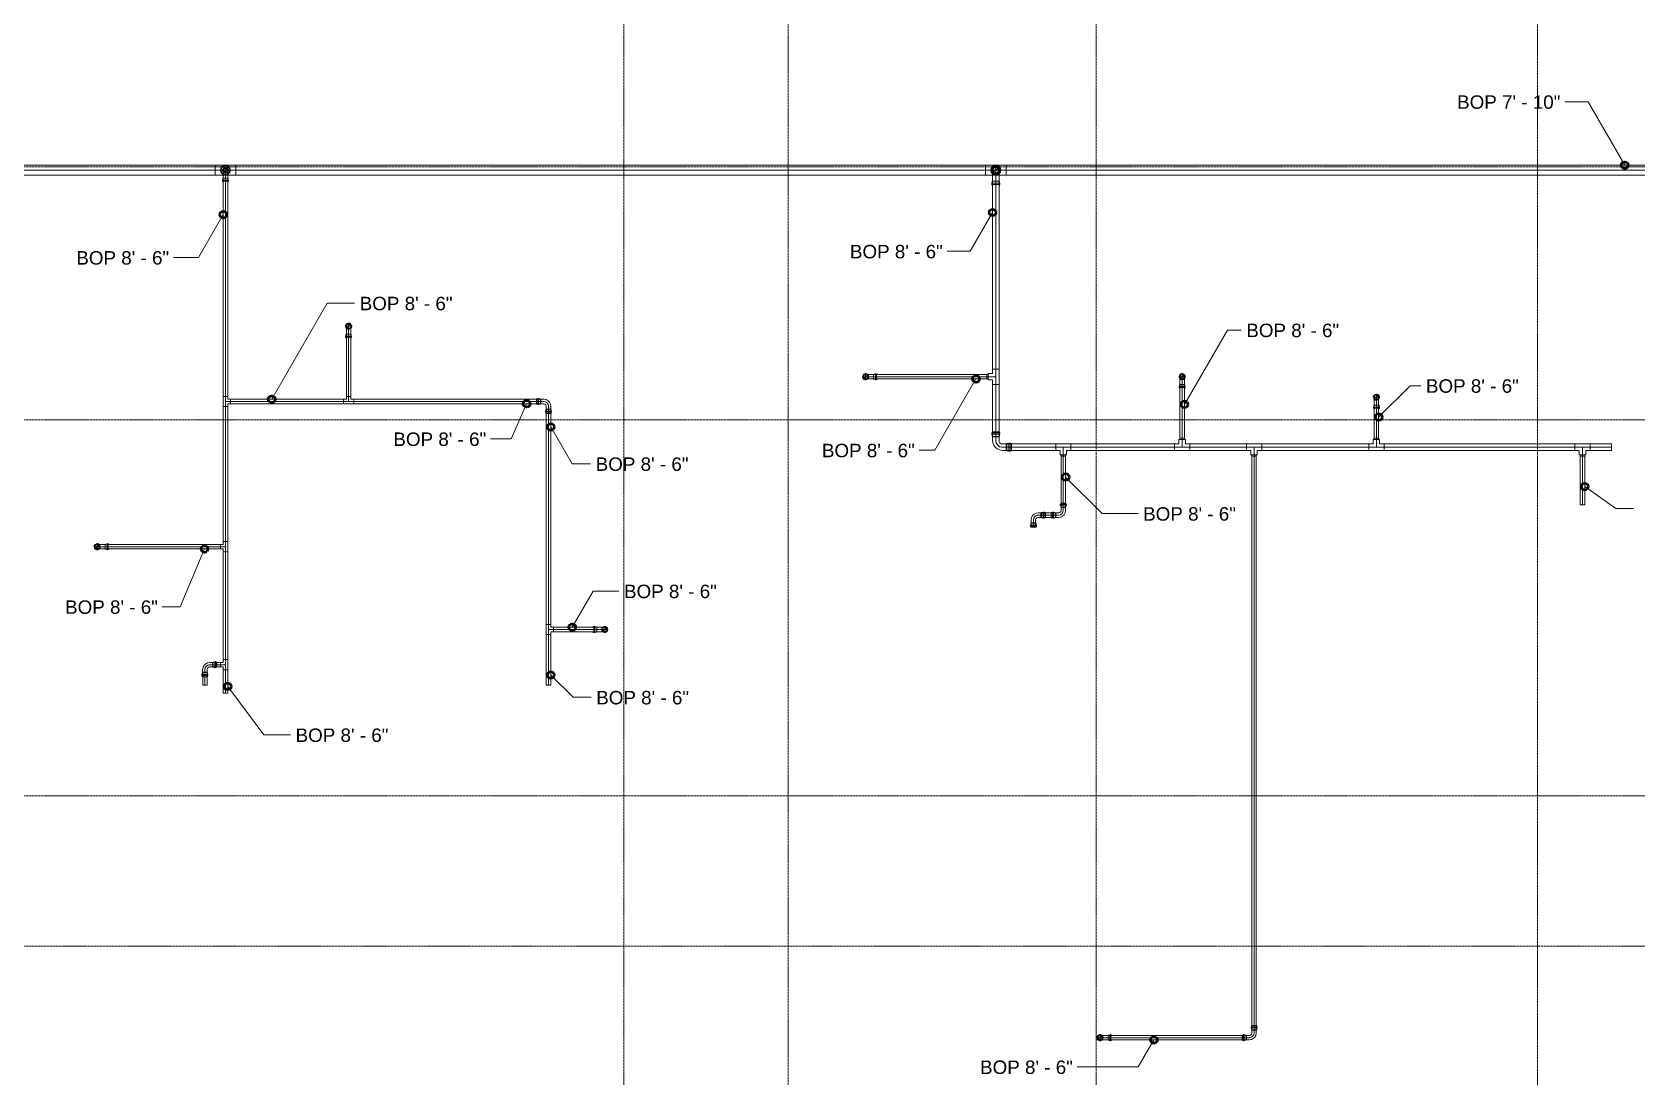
# Model space of a CAD drawing. Header units: inches. Extents: x -3679 to 241, y -496 to 1784.
# Drawn here: x -785 to -315.9, y 6.8 to 312.4 of the extents above; entities that cross this region are included whole.
import ezdxf

# ---------------------------------------------------------------- set-up
doc = ezdxf.new("R2010")
doc.units = ezdxf.units.IN
doc.header["$MEASUREMENT"] = 0
doc.linetypes.add('Grid Line', pattern=[0.875, 0.5, -0.125, 0.125, -0.125])
for name, color, linetype, lineweight in [('G-ANNO-DIMS', 251, 'Continuous', 9), ('P-PIPE', 1, 'Continuous', 9), ('P-PIPE-CNTR', 1, 'Continuous', 9), ('S-GRID', 8, 'Continuous', 9)]:
    doc.layers.add(name, color=color, linetype=linetype, lineweight=lineweight)
doc.styles.add('Arial', font='arial.ttf', dxfattribs={"height": 3.934132})

# ---------------------------------------------------------------- blocks, each defined once
blk = doc.blocks.new('Victaulic-VicPress316-Elbow 90-45deg Style P568_P571 - Standard-V2-FIFTH LEVEL')
at = {"layer": 'P-PIPE'}
for p, q in [((-1934.31, 162.63), (-1934.64, 162.63)), ((-1933.35, 162.52), (-1934.64, 162.52)), ((-1934.64, 161.86), (-1934.64, 161.86)), ((-1934.64, 161.86), (-1934.64, 161.86)), ((-1934.64, 161.86), (-1934.64, 161.86)), ((-1934.64, 161.86), (-1934.64, 161.86)), ((-1934.64, 161.21), (-1933.35, 161.21)), ((-1934.64, 161.1), (-1934.31, 161.1)), ((-1934.31, 161.86), (-1934.31, 161.86)), ((-1934.31, 161.86), (-1934.31, 161.86)), ((-1933.56, 162.63), (-1934.02, 162.63)), ((-1934.02, 161.86), (-1934.02, 161.86)), ((-1934.02, 161.86), (-1934.02, 161.86)), ((-1934.02, 161.1), (-1933.56, 161.1)), ((-1932.52, 162.52), (-1933.45, 162.52)), ((-1933.45, 162.52), (-1933.45, 161.86)), ((-1933.45, 161.86), (-1933.45, 162.52)), ((-1933.45, 161.86), (-1933.45, 161.21)), ((-1933.45, 161.21), (-1933.45, 161.86)), ((-1932.52, 161.86), (-1933.45, 161.86)), ((-1933.45, 161.21), (-1932.52, 161.21)), ((-1933.35, 161.86), (-1933.35, 161.86)), ((-1933.35, 161.86), (-1933.35, 161.86)), ((-1932.52, 161.86), (-1931.12, 161.86)), ((-1931.12, 161.86), (-1931.12, 161.86))]:
    blk.add_line(p, q, dxfattribs=at)
at = {"layer": 'P-PIPE', "flags": 128}
for points in [[(-1934.31, 162.63), (-1934.24, 162.75), (-1934.1, 162.76), (-1934.02, 162.65), (-1934.02, 162.63)], [(-1934.31, 162.63), (-1934.31, 162.54), (-1934.31, 162.29), (-1934.31, 161.93), (-1934.31, 161.86)], [(-1934.31, 161.86), (-1934.31, 162.23), (-1934.31, 162.51), (-1934.31, 162.63), (-1934.31, 162.63)], [(-1934.31, 161.1), (-1934.31, 161.19), (-1934.31, 161.44), (-1934.31, 161.8), (-1934.31, 161.86)], [(-1934.31, 161.86), (-1934.31, 161.5), (-1934.31, 161.22), (-1934.31, 161.1), (-1934.31, 161.1)], [(-1934.02, 161.1), (-1934.08, 160.98), (-1934.22, 160.97), (-1934.31, 161.08), (-1934.31, 161.1)], [(-1934.02, 162.63), (-1934.02, 162.54), (-1934.02, 162.29), (-1934.02, 161.93), (-1934.02, 161.86)], [(-1934.02, 161.86), (-1934.02, 162.23), (-1934.02, 162.51), (-1934.02, 162.63), (-1934.02, 162.63)], [(-1934.02, 161.1), (-1934.02, 161.19), (-1934.02, 161.44), (-1934.02, 161.8), (-1934.02, 161.86)], [(-1934.02, 161.86), (-1934.02, 161.5), (-1934.02, 161.22), (-1934.02, 161.1), (-1934.02, 161.1)], [(-1933.56, 162.63), (-1933.36, 162.54), (-1933.35, 162.52)], [(-1933.35, 161.21), (-1933.54, 161.1), (-1933.56, 161.1)], [(-1931.12, 162.52), (-1931.22, 162.52), (-1931.48, 162.52), (-1931.89, 162.52), (-1932.37, 162.52), (-1932.52, 162.52)], [(-1932.52, 161.21), (-1932.02, 161.21), (-1931.59, 161.21), (-1931.28, 161.21), (-1931.13, 161.21), (-1931.12, 161.21)], [(-1930.21, 161.86), (-1930.31, 162.26), (-1930.56, 162.58), (-1930.93, 162.76), (-1931.34, 162.75), (-1931.71, 162.56), (-1931.96, 162.24), (-1932.04, 161.86)], [(-1932.04, 161.86), (-1931.94, 161.47), (-1931.69, 161.15), (-1931.32, 160.97), (-1930.91, 160.98), (-1930.54, 161.17), (-1930.29, 161.49), (-1930.21, 161.86)], [(-1930.36, 161.86), (-1930.45, 162.23), (-1930.7, 162.51), (-1931.06, 162.63), (-1931.43, 162.57), (-1931.73, 162.34), (-1931.88, 162), (-1931.89, 161.86)], [(-1931.89, 161.86), (-1931.8, 161.5), (-1931.55, 161.22), (-1931.19, 161.1), (-1930.82, 161.16), (-1930.52, 161.39), (-1930.37, 161.73), (-1930.36, 161.86)]]:
    blk.add_lwpolyline(points, dxfattribs=at)
at = {"layer": 'P-PIPE'}
for radius, start, end in [(0.766, 0, 180), (0.766, 0, 180), (0.766, 0, 180), (0.766, 180, 0), (0.766, 180, 0), (0.766, 180, 0), (0.657, 0, 180), (0.657, 0, 180), (0.657, 90, 180), (0.658, 180, 0), (0.658, 180, 0), (0.657, 180, 270), (0.658, 0, 90), (0.658, 270, 0)]:
    blk.add_arc((-1931.12, 161.86), radius, start, end, dxfattribs=at)
blk = doc.blocks.new('Victaulic-VicPress316-Elbow 90-45deg Style P568_P571 - Standard-V1-FIFTH LEVEL')
at = {"layer": 'P-PIPE'}
for p, q in [((-2327.12, 161.86), (-2327.12, 161.86)), ((-2327.12, 161.86), (-2325.73, 161.86)), ((-2324.79, 162.52), (-2325.73, 162.52)), ((-2325.73, 161.86), (-2324.79, 161.86)), ((-2325.73, 161.21), (-2324.79, 161.21)), ((-2323.6, 162.52), (-2324.9, 162.52)), ((-2324.9, 161.86), (-2324.9, 161.86)), ((-2324.9, 161.86), (-2324.9, 161.86)), ((-2324.9, 161.21), (-2323.6, 161.21)), ((-2324.79, 162.52), (-2324.79, 161.86)), ((-2324.79, 161.86), (-2324.79, 162.52)), ((-2324.79, 161.86), (-2324.79, 161.21)), ((-2324.79, 161.21), (-2324.79, 161.86)), ((-2324.23, 162.63), (-2324.69, 162.63)), ((-2324.69, 161.1), (-2324.23, 161.1)), ((-2324.23, 161.86), (-2324.23, 161.86)), ((-2324.23, 161.86), (-2324.23, 161.86)), ((-2323.6, 162.63), (-2323.94, 162.63)), ((-2323.94, 161.86), (-2323.94, 161.86)), ((-2323.94, 161.86), (-2323.94, 161.86)), ((-2323.94, 161.1), (-2323.6, 161.1)), ((-2323.6, 161.86), (-2323.6, 161.86)), ((-2323.6, 161.86), (-2323.6, 161.86)), ((-2323.6, 161.86), (-2323.6, 161.86)), ((-2323.6, 161.86), (-2323.6, 161.86))]:
    blk.add_line(p, q, dxfattribs=at)
at = {"layer": 'P-PIPE', "flags": 128}
for points in [[(-2326.21, 161.86), (-2326.31, 162.26), (-2326.56, 162.58), (-2326.93, 162.76), (-2327.34, 162.75), (-2327.71, 162.56), (-2327.96, 162.24), (-2328.04, 161.86)], [(-2328.04, 161.86), (-2327.94, 161.47), (-2327.69, 161.15), (-2327.32, 160.97), (-2326.91, 160.98), (-2326.54, 161.17), (-2326.29, 161.49), (-2326.21, 161.86)], [(-2326.36, 161.86), (-2326.45, 162.23), (-2326.7, 162.51), (-2327.06, 162.63), (-2327.43, 162.57), (-2327.73, 162.34), (-2327.88, 162), (-2327.89, 161.86)], [(-2327.89, 161.86), (-2327.8, 161.5), (-2327.55, 161.22), (-2327.19, 161.1), (-2326.82, 161.16), (-2326.52, 161.39), (-2326.37, 161.73), (-2326.36, 161.86)], [(-2325.73, 162.52), (-2326.23, 162.52), (-2326.66, 162.52), (-2326.97, 162.52), (-2327.12, 162.52), (-2327.12, 162.52)], [(-2327.12, 161.21), (-2327.03, 161.21), (-2326.77, 161.21), (-2326.36, 161.21), (-2325.88, 161.21), (-2325.73, 161.21)], [(-2324.9, 162.52), (-2324.71, 162.63), (-2324.69, 162.63)], [(-2324.69, 161.1), (-2324.89, 161.19), (-2324.9, 161.21)], [(-2324.23, 162.63), (-2324.17, 162.75), (-2324.03, 162.76), (-2323.94, 162.65), (-2323.94, 162.63)], [(-2324.23, 162.63), (-2324.23, 162.54), (-2324.23, 162.29), (-2324.23, 161.93), (-2324.23, 161.86)], [(-2324.23, 161.86), (-2324.23, 162.23), (-2324.23, 162.51), (-2324.23, 162.63), (-2324.23, 162.63)], [(-2324.23, 161.1), (-2324.23, 161.19), (-2324.23, 161.44), (-2324.23, 161.8), (-2324.23, 161.86)], [(-2324.23, 161.86), (-2324.23, 161.5), (-2324.23, 161.22), (-2324.23, 161.1), (-2324.23, 161.1)], [(-2323.94, 161.1), (-2324.01, 160.98), (-2324.15, 160.97), (-2324.23, 161.08), (-2324.23, 161.1)], [(-2323.94, 162.63), (-2323.94, 162.54), (-2323.94, 162.29), (-2323.94, 161.93), (-2323.94, 161.86)], [(-2323.94, 161.86), (-2323.94, 162.23), (-2323.94, 162.51), (-2323.94, 162.63), (-2323.94, 162.63)], [(-2323.94, 161.1), (-2323.94, 161.19), (-2323.94, 161.44), (-2323.94, 161.8), (-2323.94, 161.86)], [(-2323.94, 161.86), (-2323.94, 161.5), (-2323.94, 161.22), (-2323.94, 161.1), (-2323.94, 161.1)]]:
    blk.add_lwpolyline(points, dxfattribs=at)
at = {"layer": 'P-PIPE'}
for radius, start, end in [(0.767, 0, 180), (0.767, 0, 180), (0.767, 0, 180), (0.767, 180, 360), (0.767, 180, 0), (0.767, 180, 0), (0.657, 360, 180), (0.657, 0, 180), (0.657, 90, 180), (0.658, 180, 0), (0.658, 180, 0), (0.657, 180, 270), (0.658, 0, 90), (0.658, 270, 0)]:
    blk.add_arc((-2327.12, 161.86), radius, start, end, dxfattribs=at)
blk = doc.blocks.new('Victaulic-VicPress316-Elbow 90-45deg Style P568_P571 - Standard-523083-FIFTH LEVEL')
at = {"layer": 'P-PIPE'}
for p, q in [((-3.18, 0.77), (-3.52, 0.77)), ((-3.52, 0.77), (-3.52, -0.77)), ((-3.52, -0.77), (-3.52, 0.77)), ((-2.22, 0.66), (-3.52, 0.66)), ((-3.52, -0.66), (-3.52, 0.66)), ((-3.52, 0.66), (-3.52, -0.66)), ((-3.18, -0.77), (-3.18, 0.77)), ((-3.18, 0.77), (-3.18, -0.77)), ((-2.44, 0.77), (-2.89, 0.77)), ((-2.89, -0.77), (-2.89, 0.77)), ((-2.89, 0.77), (-2.89, -0.77)), ((-1.39, 0.66), (-2.33, 0.66)), ((-2.33, 0), (-2.33, 0.66)), ((-2.33, 0.66), (-2.33, 0)), ((-2.22, -0.66), (-2.22, 0.66)), ((-2.22, 0.66), (-2.22, -0.66)), ((-0.77, 3.52), (-0.77, 3.18)), ((0.77, 3.52), (-0.77, 3.52)), ((-0.77, 3.52), (0.77, 3.52)), ((-0.77, 3.18), (0.77, 3.18)), ((0.77, 3.18), (-0.77, 3.18)), ((-0.77, 2.89), (-0.77, 2.44)), ((-0.77, 2.89), (0.77, 2.89)), ((0.77, 2.89), (-0.77, 2.89)), ((-0.66, 3.52), (-0.66, 2.22)), ((-0.66, 3.52), (0.66, 3.52)), ((0.66, 3.52), (-0.66, 3.52)), ((-0.66, 2.33), (-0.66, 1.39)), ((0, 2.33), (-0.66, 2.33)), ((-0.66, 2.33), (0, 2.33)), ((-0.66, 2.22), (0.66, 2.22)), ((0.66, 2.22), (-0.66, 2.22)), ((0, 2.33), (0.66, 2.33)), ((0.66, 2.33), (0, 2.33)), ((0, 1.39), (0, 2.33)), ((0.66, 2.22), (0.66, 3.52)), ((0.66, 1.39), (0.66, 2.33)), ((0.77, 3.18), (0.77, 3.52)), ((0.77, 2.44), (0.77, 2.89)), ((-3.52, -0.66), (-2.22, -0.66)), ((-3.52, -0.77), (-3.18, -0.77)), ((-2.89, -0.77), (-2.44, -0.77)), ((-2.33, 0), (-2.33, -0.66)), ((-2.33, -0.66), (-2.33, 0)), ((-1.39, 0), (-2.33, 0)), ((-2.33, -0.66), (-1.39, -0.66))]:
    blk.add_line(p, q, dxfattribs=at)
at = {"layer": 'P-PIPE', "flags": 128}
for points in [[(-3.18, 0.77), (-3.11, 0.89), (-2.98, 0.9), (-2.89, 0.79), (-2.89, 0.77)], [(-3.18, 0.77), (-3.18, 0.67), (-3.18, 0.42), (-3.18, 0.07), (-3.18, -0.3), (-3.18, -0.6), (-3.18, -0.75), (-3.18, -0.77)], [(-3.18, -0.77), (-3.18, -0.67), (-3.18, -0.42), (-3.18, -0.07), (-3.18, 0.3), (-3.18, 0.6), (-3.18, 0.75), (-3.18, 0.77)], [(-2.89, -0.77), (-2.89, -0.67), (-2.89, -0.42), (-2.89, -0.07), (-2.89, 0.3), (-2.89, 0.6), (-2.89, 0.75), (-2.89, 0.77)], [(-2.89, 0.77), (-2.89, 0.67), (-2.89, 0.42), (-2.89, 0.07), (-2.89, -0.3), (-2.89, -0.6), (-2.89, -0.75), (-2.89, -0.77)], [(-2.44, 0.77), (-2.24, 0.68), (-2.22, 0.66)], [(-0.66, 1.39), (-0.75, 1.04), (-1, 0.77), (-1.35, 0.66), (-1.39, 0.66)], [(-1.39, -0.66), (-0.78, -0.56), (-0.23, -0.29), (0.22, 0.13), (0.53, 0.67), (0.65, 1.27), (0.66, 1.39)], [(-0.77, 2.89), (-0.89, 2.96), (-0.9, 3.1), (-0.79, 3.18), (-0.77, 3.18)], [(0.77, 3.18), (0.67, 3.18), (0.42, 3.18), (0.07, 3.18), (-0.3, 3.18), (-0.6, 3.18), (-0.75, 3.18), (-0.77, 3.18)], [(-0.77, 3.18), (-0.67, 3.18), (-0.42, 3.18), (-0.07, 3.18), (0.3, 3.18), (0.6, 3.18), (0.75, 3.18), (0.77, 3.18)], [(-0.77, 2.89), (-0.67, 2.89), (-0.42, 2.89), (-0.07, 2.89), (0.3, 2.89), (0.6, 2.89), (0.75, 2.89), (0.77, 2.89)], [(0.77, 2.89), (0.67, 2.89), (0.42, 2.89), (0.07, 2.89), (-0.3, 2.89), (-0.6, 2.89), (-0.75, 2.89), (-0.77, 2.89)], [(-0.66, 2.22), (-0.77, 2.41), (-0.77, 2.44)], [(0.77, 2.44), (0.68, 2.24), (0.66, 2.22)], [(0.77, 3.18), (0.89, 3.11), (0.9, 2.98), (0.79, 2.89), (0.77, 2.89)], [(-2.89, -0.77), (-2.96, -0.89), (-3.1, -0.9), (-3.18, -0.79), (-3.18, -0.77)], [(-2.22, -0.66), (-2.41, -0.77), (-2.44, -0.77)]]:
    blk.add_lwpolyline(points, dxfattribs=at)
at = {"layer": 'P-PIPE'}
blk.add_arc((-1.39, 1.39), 1.39, 270, 0, dxfattribs=at)
blk = doc.blocks.new('Victaulic-VicPress316-Elbow 90-45deg Style P568_P571 - Standard-1125944-FIFTH LEVEL')
at = {"layer": 'P-PIPE'}
for p, q in [((-4.17, 1.06), (-4.55, 1.06)), ((-4.55, 1.06), (-4.55, -1.06)), ((-4.55, -1.06), (-4.55, 1.06)), ((-3.07, 0.95), (-4.55, 0.95)), ((-4.55, -0.95), (-4.55, 0.95)), ((-4.55, 0.95), (-4.55, -0.95)), ((-4.17, -1.06), (-4.17, 1.06)), ((-4.17, 1.06), (-4.17, -1.06)), ((-3.29, 1.06), (-3.85, 1.06)), ((-3.85, -1.06), (-3.85, 1.06)), ((-3.85, 1.06), (-3.85, -1.06)), ((-2.02, 0.95), (-3.18, 0.95)), ((-3.18, 0), (-3.18, 0.95)), ((-3.18, 0.95), (-3.18, 0)), ((-3.07, -0.95), (-3.07, 0.95)), ((-3.07, 0.95), (-3.07, -0.95)), ((-1.06, 4.55), (-1.06, 4.17)), ((1.06, 4.55), (-1.06, 4.55)), ((-1.06, 4.55), (1.06, 4.55)), ((-1.06, 4.17), (1.06, 4.17)), ((1.06, 4.17), (-1.06, 4.17)), ((-1.06, 3.85), (-1.06, 3.29)), ((-1.06, 3.85), (1.06, 3.85)), ((1.06, 3.85), (-1.06, 3.85)), ((-0.95, 4.55), (-0.95, 3.07)), ((-0.95, 4.55), (0.95, 4.55)), ((0.95, 4.55), (-0.95, 4.55)), ((-0.95, 3.18), (-0.95, 2.02)), ((0, 3.18), (-0.95, 3.18)), ((-0.95, 3.18), (0, 3.18)), ((-0.95, 3.07), (0.95, 3.07)), ((0.95, 3.07), (-0.95, 3.07)), ((0, 3.18), (0.95, 3.18)), ((0.95, 3.18), (0, 3.18)), ((0, 2.02), (0, 3.18)), ((0.95, 3.07), (0.95, 4.55)), ((0.95, 2.02), (0.95, 3.18)), ((1.06, 4.17), (1.06, 4.55)), ((1.06, 3.29), (1.06, 3.85)), ((-4.55, -0.95), (-3.07, -0.95)), ((-4.55, -1.06), (-4.17, -1.06)), ((-3.85, -1.06), (-3.29, -1.06)), ((-3.18, 0), (-3.18, -0.95)), ((-3.18, -0.95), (-3.18, 0)), ((-2.02, 0), (-3.18, 0)), ((-3.18, -0.95), (-2.02, -0.95))]:
    blk.add_line(p, q, dxfattribs=at)
at = {"layer": 'P-PIPE', "flags": 128}
for points in [[(-4.17, 1.06), (-4.1, 1.2), (-3.94, 1.21), (-3.85, 1.08), (-3.85, 1.06)], [(-4.17, 1.06), (-4.17, 0.97), (-4.17, 0.71), (-4.17, 0.32), (-4.17, -0.12), (-4.17, -0.54), (-4.17, -0.86), (-4.17, -1.04), (-4.17, -1.06)], [(-4.17, -1.06), (-4.17, -0.97), (-4.17, -0.71), (-4.17, -0.32), (-4.17, 0.12), (-4.17, 0.54), (-4.17, 0.86), (-4.17, 1.04), (-4.17, 1.06)], [(-3.85, -1.06), (-3.85, -0.97), (-3.85, -0.71), (-3.85, -0.32), (-3.85, 0.12), (-3.85, 0.54), (-3.85, 0.86), (-3.85, 1.04), (-3.85, 1.06)], [(-3.85, 1.06), (-3.85, 0.97), (-3.85, 0.71), (-3.85, 0.32), (-3.85, -0.12), (-3.85, -0.54), (-3.85, -0.86), (-3.85, -1.04), (-3.85, -1.06)], [(-3.29, 1.06), (-3.09, 0.97), (-3.07, 0.95)], [(-0.95, 2.02), (-1.04, 1.58), (-1.3, 1.22), (-1.69, 1), (-2.02, 0.95)], [(-2.02, -0.95), (-1.28, -0.86), (-0.59, -0.58), (0.02, -0.15), (0.49, 0.43), (0.81, 1.1), (0.94, 1.83), (0.95, 2.02)], [(-1.06, 3.85), (-1.2, 3.92), (-1.21, 4.08), (-1.08, 4.17), (-1.06, 4.17)], [(1.06, 4.17), (0.97, 4.17), (0.71, 4.17), (0.32, 4.17), (-0.12, 4.17), (-0.54, 4.17), (-0.86, 4.17), (-1.04, 4.17), (-1.06, 4.17)], [(-1.06, 4.17), (-0.97, 4.17), (-0.71, 4.17), (-0.32, 4.17), (0.12, 4.17), (0.54, 4.17), (0.86, 4.17), (1.04, 4.17), (1.06, 4.17)], [(-1.06, 3.85), (-0.97, 3.85), (-0.71, 3.85), (-0.32, 3.85), (0.12, 3.85), (0.54, 3.85), (0.86, 3.85), (1.04, 3.85), (1.06, 3.85)], [(1.06, 3.85), (0.97, 3.85), (0.71, 3.85), (0.32, 3.85), (-0.12, 3.85), (-0.54, 3.85), (-0.86, 3.85), (-1.04, 3.85), (-1.06, 3.85)], [(-0.95, 3.07), (-1.06, 3.26), (-1.06, 3.29)], [(1.06, 3.29), (0.97, 3.09), (0.95, 3.07)], [(1.06, 4.17), (1.2, 4.1), (1.21, 3.94), (1.08, 3.85), (1.06, 3.85)], [(-3.85, -1.06), (-3.92, -1.2), (-4.08, -1.21), (-4.17, -1.08), (-4.17, -1.06)], [(-3.07, -0.95), (-3.26, -1.06), (-3.29, -1.06)]]:
    blk.add_lwpolyline(points, dxfattribs=at)
at = {"layer": 'P-PIPE'}
blk.add_arc((-2.02, 2.02), 2.02, 270, 0, dxfattribs=at)
blk = doc.blocks.new('Transition - Generic - Plumbing-CW-1127470-FIFTH LEVEL')
at = {"layer": 'P-PIPE'}
for radius, start, end in [(1.31, 90, 270), (0.563, 90, 270), (1.31, 270, 90), (0.562, 270, 90)]:
    blk.add_arc((-1810.95, 461.74), radius, start, end, dxfattribs=at)
blk = doc.blocks.new('Transition - Generic - Plumbing-CW-1126388-FIFTH LEVEL')
at = {"layer": 'P-PIPE'}
for radius, start, end in [(1.31, 0, 180), (0.812, 0, 180), (1.31, 180, 0), (0.813, 180, 0)]:
    blk.add_arc((-2607, 272), radius, start, end, dxfattribs=at)
blk = doc.blocks.new('Victaulic-VicPress316-Elbow 90-45deg Style P568_P571 - Standard-V11-FIFTH LEVEL')
at = {"layer": 'P-PIPE'}
for p, q in [((-3077.06, 595.55), (-3077.06, 595.17)), ((-3077.06, 594.85), (-3077.06, 594.29)), ((-3076.95, 595.55), (-3076.95, 594.07)), ((-3076.95, 594.18), (-3076.95, 593.02)), ((-3076, 594.18), (-3076.95, 594.18)), ((-3076.95, 594.18), (-3076, 594.18)), ((-3076, 595.55), (-3076, 595.55)), ((-3076, 595.55), (-3076, 595.55)), ((-3076, 595.55), (-3076, 595.55)), ((-3076, 595.55), (-3076, 595.55)), ((-3076, 595.17), (-3076, 595.17)), ((-3076, 595.17), (-3076, 595.17)), ((-3076, 594.85), (-3076, 594.85)), ((-3076, 594.85), (-3076, 594.85)), ((-3075.05, 594.18), (-3076, 594.18)), ((-3076, 594.18), (-3075.05, 594.18)), ((-3076, 593.02), (-3076, 594.18)), ((-3076, 594.07), (-3076, 594.07)), ((-3076, 594.07), (-3076, 594.07)), ((-3076, 591), (-3076, 593.02)), ((-3075.05, 594.07), (-3075.05, 595.55)), ((-3075.05, 593.02), (-3075.05, 594.18)), ((-3074.94, 595.17), (-3074.94, 595.55)), ((-3074.94, 594.29), (-3074.94, 594.85)), ((-3076, 591), (-3076, 591))]:
    blk.add_line(p, q, dxfattribs=at)
at = {"layer": 'P-PIPE', "flags": 128}
for points in [[(-3076, 592.22), (-3076.47, 592.13), (-3076.87, 591.87), (-3077.13, 591.47), (-3077.23, 591.01), (-3077.14, 590.54), (-3076.87, 590.14), (-3076.48, 589.87), (-3076.02, 589.78), (-3076, 589.78)], [(-3077.06, 594.85), (-3077.2, 594.92), (-3077.21, 595.08), (-3077.09, 595.17), (-3077.06, 595.17)], [(-3077.06, 595.17), (-3076.97, 595.17), (-3076.71, 595.17), (-3076.32, 595.17), (-3076, 595.17)], [(-3076, 595.17), (-3076.44, 595.17), (-3076.79, 595.17), (-3077.01, 595.17), (-3077.06, 595.17)], [(-3077.06, 594.85), (-3076.97, 594.85), (-3076.71, 594.85), (-3076.32, 594.85), (-3076, 594.85)], [(-3076, 594.85), (-3076.44, 594.85), (-3076.79, 594.85), (-3077.01, 594.85), (-3077.06, 594.85)], [(-3076.95, 594.07), (-3077.06, 594.26), (-3077.06, 594.29)], [(-3076.95, 591), (-3076.95, 591.09), (-3076.95, 591.36), (-3076.95, 591.79), (-3076.95, 592.32), (-3076.95, 592.92), (-3076.95, 593.02)], [(-3076.95, 591), (-3076.86, 591.41), (-3076.6, 591.74), (-3076.23, 591.92), (-3076, 591.95)], [(-3074.94, 595.17), (-3075.04, 595.17), (-3075.3, 595.17), (-3075.68, 595.17), (-3076, 595.17)], [(-3076, 595.17), (-3075.57, 595.17), (-3075.21, 595.17), (-3074.99, 595.17), (-3074.94, 595.17)], [(-3074.94, 594.85), (-3075.04, 594.85), (-3075.3, 594.85), (-3075.68, 594.85), (-3076, 594.85)], [(-3076, 594.85), (-3075.57, 594.85), (-3075.21, 594.85), (-3074.99, 594.85), (-3074.94, 594.85)], [(-3076, 589.78), (-3075.54, 589.87), (-3075.14, 590.13), (-3074.87, 590.53), (-3074.78, 590.99), (-3074.87, 591.46), (-3075.13, 591.86), (-3075.53, 592.13), (-3075.99, 592.22), (-3076, 592.22)], [(-3076, 591.95), (-3075.59, 591.86), (-3075.27, 591.6), (-3075.08, 591.22), (-3075.05, 591)], [(-3074.94, 594.29), (-3075.03, 594.09), (-3075.05, 594.07)], [(-3075.05, 593.02), (-3075.05, 592.41), (-3075.05, 591.86), (-3075.05, 591.42), (-3075.05, 591.12), (-3075.05, 591), (-3075.05, 591)], [(-3074.94, 595.17), (-3074.81, 595.1), (-3074.79, 594.94), (-3074.92, 594.85), (-3074.94, 594.85)], [(-3076, 590.05), (-3076.41, 590.14), (-3076.74, 590.4), (-3076.93, 590.78), (-3076.95, 591)], [(-3075.05, 591), (-3075.15, 590.59), (-3075.4, 590.26), (-3075.78, 590.08), (-3076, 590.05)]]:
    blk.add_lwpolyline(points, dxfattribs=at)
at = {"layer": 'P-PIPE'}
for radius, start, end in [(1.06, 90, 270), (1.06, 90, 270), (1.06, 90, 270), (0.95, 90, 270), (0.95, 90, 270), (0.95, 90, 180), (1.06, 270, 90), (1.06, 270, 90), (1.06, 270, 90), (0.95, 270, 90), (0.95, 270, 90), (0.95, 0, 90), (0.95, 180, 270), (0.95, 270, 0)]:
    blk.add_arc((-3076, 591), radius, start, end, dxfattribs=at)

msp = doc.modelspace()

# ---------------------------------------------------------------- linework, layer by layer
at = {"layer": 'G-ANNO-DIMS'}
for p, q in [((-330.17, 292), (-336.99, 292)), ((-319.45, 273.44), (-330.17, 292)), ((-729.14, 258.98), (-736.38, 246.45)), ((-504.25, 259.61), (-510.81, 248.27)), ((-736.38, 246.45), (-743.66, 246.45)), ((-510.81, 248.27), (-517.52, 248.27)), ((-714.96, 205), (-698.74, 233.09)), ((-698.74, 233.09), (-690.74, 233.09)), ((-448.15, 203.5), (-435.61, 225.22)), ((-435.61, 225.22), (-431.57, 225.22)), ((-509.09, 210.93), (-521.12, 190.09)), ((-391.39, 199.78), (-382.2, 208.96)), ((-382.2, 208.96), (-379.06, 208.96)), ((-640.44, 203.69), (-645.01, 193.41)), ((-645.01, 193.41), (-650.97, 193.41)), ((-633.39, 196.89), (-627.16, 186.11)), ((-521.12, 190.09), (-525.71, 190.09)), ((-627.16, 186.11), (-621.76, 186.11)), ((-482.9, 182.25), (-472.2, 171.55)), ((-331.15, 179.45), (-322.05, 173.06)), ((-472.2, 171.55), (-461.73, 171.55)), ((-322.05, 173.06), (-316.87, 173.06)), ((-734.61, 161.21), (-741.69, 144.3)), ((-627.13, 138.31), (-621.02, 148.89)), ((-621.02, 148.89), (-613.48, 148.89)), ((-741.69, 144.3), (-746.95, 144.3)), ((-633.39, 124.32), (-626.89, 117.82)), ((-727.83, 121), (-717.25, 106.83)), ((-626.89, 117.82), (-621.6, 117.82)), ((-717.25, 106.83), (-709.48, 106.83)), ((-457.1, 17.63), (-461.66, 9.73)), ((-461.66, 9.73), (-479.48, 9.73))]:
    msp.add_line(p, q, dxfattribs=at)
at = {"layer": 'G-ANNO-DIMS', "lineweight": 50}
for centre in [(-319.45, 273.44), (-729.14, 258.98), (-504.25, 259.61), (-509.09, 210.93), (-714.96, 205), (-640.44, 203.69), (-448.15, 203.5), (-633.39, 196.89), (-391.39, 199.78), (-482.9, 182.25), (-331.15, 179.45), (-734.61, 161.21), (-627.13, 138.31), (-727.83, 121), (-633.39, 124.32), (-457.1, 17.63)]:
    msp.add_circle(centre, 1, dxfattribs=at)
at = {"layer": 'P-PIPE'}
for p, q in [((-731.48, 273.44), (-948.63, 273.44)), ((-725.49, 273.44), (-731.48, 273.44)), ((-731.48, 270.56), (-731.48, 273.44)), ((-506.3, 273.44), (-725.49, 273.44)), ((-725.49, 270.56), (-725.49, 273.44)), ((-500.31, 273.44), (-506.3, 273.44)), ((-506.3, 270.56), (-506.3, 273.44)), ((-200.62, 273.44), (-500.31, 273.44)), ((-500.31, 270.56), (-500.31, 273.44)), ((-948.63, 270.56), (-731.48, 270.56)), ((-731.48, 270.56), (-725.49, 270.56)), ((-729.14, 269.67), (-729.14, 205.84)), ((-727.83, 269.67), (-729.14, 269.67)), ((-727.83, 205.84), (-727.83, 269.67)), ((-725.49, 270.56), (-506.3, 270.56)), ((-506.3, 270.56), (-500.31, 270.56)), ((-504.25, 268.82), (-504.25, 213.83)), ((-502.35, 268.82), (-504.25, 268.82)), ((-502.35, 213.83), (-502.35, 268.82)), ((-500.31, 270.56), (-200.62, 270.56)), ((-693.14, 224.03), (-693.14, 205.84)), ((-691.83, 224.03), (-693.14, 224.03)), ((-691.83, 205.84), (-691.83, 224.03)), ((-505.95, 212.24), (-539.03, 212.24)), ((-539.03, 210.93), (-539.03, 212.24)), ((-505.55, 212.4), (-505.95, 212.15)), ((-505.95, 210.93), (-505.95, 212.24)), ((-504.25, 212.54), (-505.55, 212.54)), ((-505.55, 212.54), (-505.55, 210.63)), ((-505.55, 210.63), (-505.55, 212.54)), ((-502.35, 213.83), (-504.25, 213.83)), ((-504.25, 213.83), (-504.25, 212.54)), ((-504.25, 213.83), (-502.35, 213.83)), ((-502.35, 213.83), (-504.25, 213.83)), ((-502.35, 209.34), (-502.35, 213.83)), ((-539.03, 210.93), (-505.95, 210.93)), ((-505.95, 211.02), (-505.55, 210.77)), ((-505.55, 210.63), (-504.25, 210.63)), ((-504.25, 210.63), (-504.25, 209.34)), ((-504.25, 209.34), (-502.35, 209.34)), ((-502.35, 209.34), (-504.25, 209.34)), ((-504.25, 209.34), (-504.25, 194.14)), ((-502.35, 209.34), (-504.25, 209.34)), ((-502.35, 194.14), (-502.35, 209.34)), ((-449.47, 209.25), (-449.47, 193.61)), ((-448.15, 209.25), (-449.47, 209.25)), ((-448.15, 193.61), (-448.15, 209.25)), ((-727.83, 205.84), (-729.14, 205.84)), ((-729.14, 205.84), (-729.14, 202.85)), ((-727.83, 205.84), (-729.14, 205.84)), ((-729.14, 205.84), (-727.83, 205.84)), ((-727.83, 202.85), (-729.14, 202.85)), ((-729.14, 202.85), (-727.83, 202.85)), ((-729.14, 202.85), (-729.14, 163.36)), ((-729.14, 202.85), (-727.83, 202.85)), ((-727.83, 205), (-727.83, 205.84)), ((-726.99, 205), (-727.83, 205)), ((-727.83, 202.85), (-727.83, 203.69)), ((-727.83, 203.69), (-726.99, 203.69)), ((-727.83, 163.36), (-727.83, 202.85)), ((-693.98, 205), (-726.99, 205)), ((-726.99, 205), (-726.99, 203.69)), ((-726.99, 205), (-726.99, 203.69)), ((-726.99, 203.69), (-726.99, 205)), ((-726.99, 203.69), (-693.98, 203.69)), ((-693.98, 205), (-693.98, 203.69)), ((-693.14, 205), (-693.98, 205)), ((-693.98, 205), (-693.98, 203.69)), ((-693.98, 203.69), (-693.98, 205)), ((-693.98, 203.69), (-690.99, 203.69)), ((-691.83, 205.84), (-693.14, 205.84)), ((-693.14, 205.84), (-693.14, 205)), ((-693.14, 205.84), (-691.83, 205.84)), ((-691.83, 205.84), (-693.14, 205.84)), ((-691.83, 205), (-691.83, 205.84)), ((-690.99, 205), (-691.83, 205)), ((-690.99, 205), (-690.99, 203.69)), ((-690.99, 203.69), (-690.99, 205)), ((-636.37, 205), (-690.99, 205)), ((-690.99, 205), (-690.99, 203.69)), ((-690.99, 203.69), (-636.37, 203.69)), ((-636.37, 205), (-636.37, 203.69)), ((-634.7, 202.02), (-634.7, 139.15)), ((-634.7, 202.02), (-633.39, 202.02)), ((-633.39, 139.15), (-633.39, 202.02)), ((-392.7, 203.25), (-392.7, 193.61)), ((-392.7, 203.25), (-391.39, 203.25)), ((-391.39, 193.61), (-391.39, 203.25)), ((-502.35, 194.14), (-504.25, 194.14)), ((-449.76, 193.2), (-449.76, 191.91)), ((-447.86, 193.2), (-449.76, 193.2)), ((-449.76, 193.2), (-447.86, 193.2)), ((-449.37, 193.61), (-449.62, 193.2)), ((-448.15, 193.61), (-449.47, 193.61)), ((-448, 193.2), (-448.25, 193.61)), ((-447.86, 191.91), (-447.86, 193.2)), ((-392.99, 193.2), (-392.99, 191.91)), ((-391.09, 193.2), (-392.99, 193.2)), ((-392.99, 193.2), (-391.09, 193.2)), ((-392.61, 193.61), (-392.86, 193.2)), ((-392.7, 193.61), (-391.39, 193.61)), ((-391.23, 193.2), (-391.48, 193.61)), ((-391.09, 191.91), (-391.09, 193.2)), ((-485.8, 191.91), (-500.12, 191.91)), ((-500.12, 190.01), (-500.12, 191.91)), ((-500.12, 190.01), (-485.8, 190.01)), ((-481.32, 191.91), (-485.8, 191.91)), ((-485.8, 190.01), (-485.8, 191.91)), ((-485.8, 191.91), (-485.8, 190.01)), ((-485.8, 190.01), (-485.8, 191.91)), ((-485.8, 190.01), (-484.51, 190.01)), ((-484.51, 190.01), (-484.51, 188.72)), ((-482.61, 188.72), (-484.51, 188.72)), ((-484.51, 188.72), (-482.61, 188.72)), ((-484.37, 188.72), (-484.12, 188.31)), ((-484.22, 188.31), (-484.22, 173.41)), ((-482.9, 188.31), (-484.22, 188.31)), ((-483, 188.31), (-482.75, 188.72)), ((-482.9, 173.41), (-482.9, 188.31)), ((-482.61, 190.01), (-481.32, 190.01)), ((-482.61, 188.72), (-482.61, 190.01)), ((-481.32, 190.01), (-481.32, 191.91)), ((-481.32, 191.91), (-481.32, 190.01)), ((-451.05, 191.91), (-481.32, 191.91)), ((-481.32, 190.01), (-481.32, 191.91)), ((-481.32, 190.01), (-451.05, 190.01)), ((-449.76, 191.91), (-451.05, 191.91)), ((-451.05, 191.91), (-451.05, 190.01)), ((-451.05, 190.01), (-451.05, 191.91)), ((-451.05, 190.01), (-451.05, 191.91)), ((-451.05, 190.01), (-446.57, 190.01)), ((-446.57, 191.91), (-447.86, 191.91)), ((-446.57, 191.91), (-446.57, 190.01)), ((-446.57, 190.01), (-446.57, 191.91)), ((-430.05, 191.91), (-446.57, 191.91)), ((-446.57, 190.01), (-446.57, 191.91)), ((-446.57, 190.01), (-430.05, 190.01)), ((-425.57, 191.91), (-430.05, 191.91)), ((-430.05, 190.01), (-430.05, 191.91)), ((-430.05, 191.91), (-430.05, 190.01)), ((-430.05, 190.01), (-430.05, 191.91)), ((-430.05, 190.01), (-428.76, 190.01)), ((-428.76, 190.01), (-428.76, 188.72)), ((-426.86, 188.72), (-428.76, 188.72)), ((-428.76, 188.72), (-426.86, 188.72)), ((-428.62, 188.72), (-428.37, 188.31)), ((-428.47, 188.31), (-428.47, 20.61)), ((-427.15, 188.31), (-428.47, 188.31)), ((-427.25, 188.31), (-427, 188.72)), ((-427.15, 20.61), (-427.15, 188.31)), ((-426.86, 190.01), (-425.57, 190.01)), ((-426.86, 188.72), (-426.86, 190.01)), ((-425.57, 190.01), (-425.57, 191.91)), ((-425.57, 191.91), (-425.57, 190.01)), ((-394.29, 191.91), (-425.57, 191.91)), ((-425.57, 190.01), (-425.57, 191.91)), ((-425.57, 190.01), (-394.29, 190.01)), ((-392.99, 191.91), (-394.29, 191.91)), ((-394.29, 191.91), (-394.29, 190.01)), ((-394.29, 190.01), (-394.29, 191.91)), ((-394.29, 190.01), (-394.29, 191.91)), ((-394.29, 190.01), (-389.8, 190.01)), ((-389.8, 191.91), (-391.09, 191.91)), ((-334.05, 191.91), (-389.8, 191.91)), ((-389.8, 190.01), (-389.8, 191.91)), ((-389.8, 191.91), (-389.8, 190.01)), ((-389.8, 190.01), (-389.8, 191.91)), ((-389.8, 190.01), (-334.05, 190.01)), ((-329.57, 191.91), (-334.05, 191.91)), ((-334.05, 190.01), (-334.05, 191.91)), ((-334.05, 191.91), (-334.05, 190.01)), ((-334.05, 190.01), (-334.05, 191.91)), ((-334.05, 190.01), (-332.76, 190.01)), ((-332.76, 190.01), (-332.76, 188.72)), ((-330.86, 188.72), (-332.76, 188.72)), ((-332.76, 188.72), (-330.86, 188.72)), ((-332.62, 188.72), (-332.37, 188.31)), ((-332.47, 188.31), (-332.47, 174.08)), ((-331.15, 188.31), (-332.47, 188.31)), ((-331.25, 188.31), (-331, 188.72)), ((-331.15, 174.08), (-331.15, 188.31)), ((-330.86, 190.01), (-329.57, 190.01)), ((-330.86, 188.72), (-330.86, 190.01)), ((-323.31, 191.91), (-329.57, 191.91)), ((-329.57, 190.01), (-329.57, 191.91)), ((-329.57, 190.01), (-329.57, 191.91)), ((-329.57, 191.91), (-329.57, 190.01)), ((-329.57, 190.01), (-323.31, 190.01)), ((-323.31, 190.01), (-323.31, 191.91)), ((-331.15, 174.08), (-332.47, 174.08)), ((-485.89, 171.74), (-489.98, 171.74)), ((-489.98, 170.43), (-489.98, 171.74)), ((-489.98, 170.43), (-485.89, 170.43)), ((-485.89, 170.43), (-485.89, 171.74)), ((-482.9, 173.41), (-484.22, 173.41)), ((-492.97, 168.75), (-492.97, 168.08)), ((-491.65, 168.75), (-492.97, 168.75)), ((-491.65, 168.08), (-492.97, 168.08)), ((-491.65, 168.08), (-491.65, 168.75)), ((-729.98, 162.52), (-763.66, 162.52)), ((-763.66, 161.21), (-763.66, 162.52)), ((-763.66, 161.21), (-729.98, 161.21)), ((-729.98, 161.21), (-729.98, 162.52)), ((-729.14, 162.52), (-729.98, 162.52)), ((-729.98, 161.21), (-729.98, 162.52)), ((-729.98, 162.52), (-729.98, 161.21)), ((-729.98, 161.21), (-729.14, 161.21)), ((-729.14, 163.36), (-729.14, 162.52)), ((-729.14, 163.36), (-727.83, 163.36)), ((-727.83, 163.36), (-729.14, 163.36)), ((-729.14, 163.36), (-727.83, 163.36)), ((-729.14, 161.21), (-729.14, 160.37)), ((-729.14, 160.37), (-727.83, 160.37)), ((-727.83, 160.37), (-729.14, 160.37)), ((-729.14, 160.37), (-729.14, 128.86)), ((-729.14, 160.37), (-727.83, 160.37)), ((-727.83, 160.37), (-727.83, 163.36)), ((-727.83, 128.86), (-727.83, 160.37)), ((-634.7, 139.15), (-633.39, 139.15)), ((-634.7, 139.15), (-634.7, 136.16)), ((-633.39, 139.15), (-634.7, 139.15)), ((-634.7, 139.15), (-633.39, 139.15)), ((-633.39, 136.16), (-634.7, 136.16)), ((-634.7, 136.16), (-633.39, 136.16)), ((-634.7, 136.16), (-634.7, 121.36)), ((-633.39, 136.16), (-634.7, 136.16)), ((-633.39, 138.31), (-633.39, 139.15)), ((-632.55, 138.31), (-633.39, 138.31)), ((-633.39, 136.16), (-633.39, 137)), ((-633.39, 137), (-632.55, 137)), ((-633.39, 121.36), (-633.39, 136.16)), ((-619.96, 138.31), (-632.55, 138.31)), ((-632.55, 138.31), (-632.55, 137)), ((-632.55, 138.31), (-632.55, 137)), ((-632.55, 137), (-632.55, 138.31)), ((-632.55, 137), (-619.96, 137)), ((-619.96, 138.31), (-619.96, 137)), ((-729.98, 128.02), (-732.16, 128.02)), ((-732.16, 126.71), (-732.16, 128.02)), ((-732.16, 126.71), (-729.98, 126.71)), ((-729.98, 126.71), (-729.98, 128.02)), ((-729.14, 128.02), (-729.98, 128.02)), ((-729.98, 126.71), (-729.98, 128.02)), ((-729.98, 128.02), (-729.98, 126.71)), ((-729.98, 126.71), (-729.14, 126.71)), ((-729.14, 128.86), (-729.14, 128.02)), ((-729.14, 128.86), (-727.83, 128.86)), ((-727.83, 128.86), (-729.14, 128.86)), ((-729.14, 128.86), (-727.83, 128.86)), ((-729.14, 126.71), (-729.14, 125.87)), ((-727.83, 125.87), (-727.83, 128.86)), ((-735.14, 125.03), (-735.14, 121.36)), ((-735.14, 125.03), (-733.83, 125.03)), ((-733.83, 121.36), (-733.83, 125.03)), ((-729.14, 125.87), (-729.14, 119)), ((-729.14, 125.87), (-727.83, 125.87)), ((-729.14, 125.87), (-727.83, 125.87)), ((-727.83, 125.87), (-729.14, 125.87)), ((-727.83, 119), (-727.83, 125.87)), ((-735.14, 121.36), (-733.83, 121.36)), ((-729.14, 119), (-727.83, 119)), ((-633.39, 121.36), (-634.7, 121.36)), ((-430.14, 18.94), (-470.48, 18.94)), ((-470.48, 17.63), (-470.48, 18.94)), ((-430.14, 17.63), (-430.14, 18.94)), ((-427.15, 20.61), (-428.47, 20.61)), ((-470.48, 17.63), (-430.14, 17.63))]:
    msp.add_line(p, q, dxfattribs=at)
for centre, radius, start, end in [((-728.49, 272), 1.44, 0, 180), ((-728.49, 272), 0.658, 0, 180), ((-728.49, 272.33), 0.329, 270, 90), ((-503.3, 272), 1.44, 0, 180), ((-503.3, 272), 0.95, 0, 180), ((-503.3, 272.48), 0.475, 270, 90), ((-728.49, 272), 1.44, 180, 0), ((-728.49, 272), 0.658, 180, 0), ((-728.49, 271.67), 0.329, 90, 270), ((-503.3, 272), 1.44, 180, 0), ((-503.3, 272), 0.95, 180, 0), ((-503.3, 271.53), 0.475, 90, 270), ((-692.49, 226.36), 0.658, 0, 180), ((-692.49, 226.36), 0.658, 180, 0), ((-692.49, 226.04), 0.329, 90, 270), ((-692.49, 226.69), 0.329, 270, 90), ((-541.36, 211.58), 0.658, 0, 180), ((-541.36, 211.58), 0.658, 180, 0), ((-541.36, 211.26), 0.329, 90, 270), ((-541.36, 211.91), 0.329, 270, 90), ((-448.81, 211.58), 0.658, 0, 180), ((-448.81, 211.58), 0.657, 180, 0), ((-448.81, 211.26), 0.329, 90, 270), ((-448.81, 211.91), 0.329, 270, 90), ((-392.04, 205.58), 0.658, 0, 180), ((-392.04, 205.58), 0.657, 180, 0), ((-392.04, 205.26), 0.329, 90, 270), ((-392.04, 205.91), 0.329, 270, 90), ((-765.99, 161.86), 0.658, 0, 180), ((-765.99, 161.86), 0.658, 180, 0), ((-765.99, 161.54), 0.329, 90, 270), ((-765.99, 162.19), 0.329, 270, 90), ((-617.63, 137.66), 0.657, 0, 180), ((-617.63, 137.66), 0.658, 180, 0), ((-617.63, 137.33), 0.329, 90, 270), ((-617.63, 137.99), 0.329, 270, 90), ((-472.81, 18.28), 0.658, 0, 180), ((-472.81, 18.61), 0.329, 270, 90), ((-472.81, 18.28), 0.657, 180, 0), ((-472.81, 17.95), 0.329, 90, 270)]:
    msp.add_arc(centre, radius, start, end, dxfattribs=at)
at = {"layer": 'P-PIPE-CNTR'}
for p, q in [((-728.49, 271), (-728.49, 273)), ((-503.3, 270.5), (-503.3, 273.5)), ((-948.63, 272), (-731.48, 272)), ((-948.63, 272), (-731.48, 272)), ((-725.49, 272), (-731.48, 272)), ((-729.49, 272), (-727.49, 272)), ((-728.49, 272), (-728.49, 270.61)), ((-728.49, 270.61), (-728.49, 269.67)), ((-728.49, 270.61), (-728.49, 268.48)), ((-728.49, 205.84), (-728.49, 269.67)), ((-728.49, 205.84), (-728.49, 269.67)), ((-725.49, 272), (-506.3, 272)), ((-725.49, 272), (-506.3, 272)), ((-500.31, 272), (-506.3, 272)), ((-504.8, 272), (-501.8, 272)), ((-503.3, 272), (-503.3, 269.98)), ((-503.3, 269.98), (-503.3, 268.82)), ((-503.3, 269.98), (-503.3, 267.45)), ((-503.3, 213.83), (-503.3, 268.82)), ((-503.3, 213.83), (-503.3, 268.82)), ((-500.31, 272), (-200.62, 272)), ((-500.31, 272), (-200.62, 272)), ((-693.49, 226.36), (-691.49, 226.36)), ((-692.49, 225.36), (-692.49, 227.36)), ((-692.49, 224.97), (-692.49, 226.36)), ((-692.49, 224.03), (-692.49, 224.97)), ((-692.49, 205.84), (-692.49, 224.03)), ((-692.49, 205.84), (-692.49, 224.03)), ((-542.36, 211.58), (-540.36, 211.58)), ((-541.36, 210.58), (-541.36, 212.58)), ((-541.36, 211.58), (-539.97, 211.58)), ((-539.97, 211.58), (-539.03, 211.58)), ((-539.97, 211.58), (-537.84, 211.58)), ((-539.03, 211.58), (-505.95, 211.58)), ((-539.03, 211.58), (-505.95, 211.58)), ((-505.55, 211.58), (-505.95, 211.58)), ((-505.55, 211.58), (-503.3, 211.58)), ((-503.3, 213.83), (-503.3, 209.34)), ((-449.81, 211.58), (-447.81, 211.58)), ((-448.81, 210.58), (-448.81, 212.58)), ((-448.81, 210.19), (-448.81, 211.58)), ((-503.3, 194.14), (-503.3, 209.34)), ((-503.3, 194.14), (-503.3, 209.34)), ((-448.81, 209.25), (-448.81, 210.19)), ((-448.81, 193.61), (-448.81, 209.25)), ((-448.81, 193.61), (-448.81, 209.25)), ((-392.04, 204.58), (-392.04, 206.58)), ((-728.49, 205.84), (-728.49, 202.85)), ((-726.99, 204.35), (-728.49, 204.35)), ((-728.49, 202.85), (-728.49, 163.36)), ((-728.49, 202.85), (-728.49, 163.36)), ((-693.98, 204.35), (-726.99, 204.35)), ((-693.98, 204.35), (-726.99, 204.35)), ((-693.98, 204.35), (-690.99, 204.35)), ((-692.49, 205.84), (-692.49, 204.35)), ((-636.37, 204.35), (-690.99, 204.35)), ((-636.37, 204.35), (-690.99, 204.35)), ((-635.44, 204.35), (-637.56, 204.35)), ((-635.44, 204.35), (-636.37, 204.35)), ((-634.04, 202.02), (-634.04, 202.95)), ((-634.04, 202.02), (-634.04, 139.15)), ((-634.04, 202.02), (-634.04, 139.15)), ((-393.04, 205.58), (-391.04, 205.58)), ((-392.04, 205.58), (-392.04, 204.19)), ((-392.04, 204.19), (-392.04, 203.25)), ((-392.04, 204.19), (-392.04, 202.06)), ((-392.04, 203.25), (-392.04, 193.61)), ((-392.04, 203.25), (-392.04, 193.61)), ((-503.3, 194.14), (-503.3, 192.97)), ((-448.81, 193.2), (-448.81, 193.61)), ((-448.81, 193.2), (-448.81, 190.96)), ((-392.04, 193.2), (-392.04, 193.61)), ((-392.04, 193.2), (-392.04, 190.96)), ((-501.29, 190.96), (-500.12, 190.96)), ((-501.29, 190.96), (-498.75, 190.96)), ((-500.12, 190.96), (-485.8, 190.96)), ((-500.12, 190.96), (-485.8, 190.96)), ((-481.32, 190.96), (-485.8, 190.96)), ((-483.56, 188.72), (-483.56, 190.96)), ((-483.56, 188.72), (-483.56, 188.31)), ((-483.56, 173.41), (-483.56, 188.31)), ((-483.56, 173.41), (-483.56, 188.31)), ((-481.32, 190.96), (-451.05, 190.96)), ((-481.32, 190.96), (-451.05, 190.96)), ((-446.57, 190.96), (-451.05, 190.96)), ((-446.57, 190.96), (-430.05, 190.96)), ((-446.57, 190.96), (-430.05, 190.96)), ((-425.57, 190.96), (-430.05, 190.96)), ((-427.81, 188.72), (-427.81, 190.96)), ((-427.81, 188.72), (-427.81, 188.31)), ((-427.81, 20.61), (-427.81, 188.31)), ((-427.81, 20.61), (-427.81, 188.31)), ((-425.57, 190.96), (-394.29, 190.96)), ((-425.57, 190.96), (-394.29, 190.96)), ((-389.8, 190.96), (-394.29, 190.96)), ((-389.8, 190.96), (-334.05, 190.96)), ((-389.8, 190.96), (-334.05, 190.96)), ((-329.57, 190.96), (-334.05, 190.96)), ((-331.81, 188.72), (-331.81, 190.96)), ((-331.81, 188.72), (-331.81, 188.31)), ((-331.81, 174.08), (-331.81, 188.31)), ((-331.81, 174.08), (-331.81, 188.31)), ((-329.57, 190.96), (-323.31, 190.96)), ((-329.57, 190.96), (-323.31, 190.96)), ((-483.56, 172.48), (-483.56, 174.6)), ((-492.31, 169.69), (-492.31, 168.75)), ((-492.31, 169.69), (-492.31, 167.56)), ((-489.98, 171.08), (-490.92, 171.08)), ((-489.98, 171.08), (-485.89, 171.08)), ((-489.98, 171.08), (-485.89, 171.08)), ((-485.89, 171.08), (-484.95, 171.08)), ((-483.56, 172.48), (-483.56, 173.41)), ((-492.31, 168.08), (-492.31, 168.75)), ((-492.31, 168.08), (-492.31, 168.75)), ((-766.99, 161.86), (-764.99, 161.86)), ((-765.99, 160.86), (-765.99, 162.86)), ((-765.99, 161.86), (-764.59, 161.86)), ((-764.59, 161.86), (-763.66, 161.86)), ((-764.59, 161.86), (-762.47, 161.86)), ((-763.66, 161.86), (-729.98, 161.86)), ((-763.66, 161.86), (-729.98, 161.86)), ((-729.98, 161.86), (-728.49, 161.86)), ((-728.49, 160.37), (-728.49, 163.36)), ((-728.49, 160.37), (-728.49, 128.86)), ((-728.49, 160.37), (-728.49, 128.86)), ((-634.04, 139.15), (-634.04, 136.16)), ((-632.55, 137.66), (-634.04, 137.66)), ((-634.04, 121.36), (-634.04, 136.16)), ((-634.04, 121.36), (-634.04, 136.16)), ((-619.96, 137.66), (-632.55, 137.66)), ((-619.96, 137.66), (-632.55, 137.66)), ((-619.02, 137.66), (-621.15, 137.66)), ((-619.02, 137.66), (-619.96, 137.66)), ((-617.63, 137.66), (-619.02, 137.66)), ((-618.63, 137.66), (-616.63, 137.66)), ((-617.63, 136.66), (-617.63, 138.66)), ((-732.16, 127.36), (-733.09, 127.36)), ((-732.16, 127.36), (-729.98, 127.36)), ((-732.16, 127.36), (-729.98, 127.36)), ((-729.98, 127.36), (-728.49, 127.36)), ((-728.49, 125.87), (-728.49, 128.86)), ((-734.49, 125.97), (-734.49, 125.03)), ((-734.49, 125.97), (-734.49, 123.84)), ((-734.49, 125.03), (-734.49, 121.36)), ((-734.49, 125.03), (-734.49, 121.36)), ((-728.49, 125.87), (-728.49, 119)), ((-728.49, 125.87), (-728.49, 119)), ((-472.81, 17.28), (-472.81, 19.28)), ((-427.81, 19.68), (-427.81, 21.8)), ((-427.81, 19.68), (-427.81, 20.61)), ((-473.81, 18.28), (-471.81, 18.28)), ((-472.81, 18.28), (-471.42, 18.28)), ((-471.42, 18.28), (-470.48, 18.28)), ((-471.42, 18.28), (-469.29, 18.28)), ((-470.48, 18.28), (-430.14, 18.28)), ((-470.48, 18.28), (-430.14, 18.28)), ((-430.14, 18.28), (-429.2, 18.28))]:
    msp.add_line(p, q, dxfattribs=at)
for centre, radius, start, end in [((-635.44, 202.95), 1.39, 0, 90), ((-501.29, 192.97), 2.02, 180, 270), ((-490.92, 169.69), 1.39, 90, 180), ((-484.95, 172.48), 1.39, 270, 0), ((-733.09, 125.97), 1.39, 90, 180), ((-429.2, 19.68), 1.39, 270, 0)]:
    msp.add_arc(centre, radius, start, end, dxfattribs=at)
at = {"layer": 'S-GRID', "linetype": 'Grid Line'}
for p, q in [((-612, -484.26), (-612, 1771.74)), ((-564, 1771.74), (-564, -484.26)), ((-474, -484.26), (-474, 1771.74)), ((-345, -484.26), (-345, 1771.74)), ((228, 273), (-3666.39, 273)), ((228, 199), (-3666.39, 199)), ((228, 89), (-3666.39, 89)), ((-3666.39, 45), (228, 45))]:
    msp.add_line(p, q, dxfattribs=at)

# ---------------------------------------------------------------- block references
at = {"layer": 'P-PIPE'}
for name, p, rotation in [('Transition - Generic - Plumbing-CW-1127470-FIFTH LEVEL', (-266.74, 2082.95), 90), ('Victaulic-VicPress316-Elbow 90-45deg Style P568_P571 - Standard-V1-FIFTH LEVEL', (-890.35, -2055.12), 270), ('Victaulic-VicPress316-Elbow 90-45deg Style P568_P571 - Standard-V2-FIFTH LEVEL', (-530.62, 2157.49), 90), ('Victaulic-VicPress316-Elbow 90-45deg Style P568_P571 - Standard-V2-FIFTH LEVEL', (-286.95, 2142.71), 90), ('Victaulic-VicPress316-Elbow 90-45deg Style P568_P571 - Standard-V1-FIFTH LEVEL', (-553.91, -2121.54), 270), ('Victaulic-VicPress316-Elbow 90-45deg Style P568_P571 - Standard-523083-FIFTH LEVEL', (-634.04, 204.35), 90), ('Victaulic-VicPress316-Elbow 90-45deg Style P568_P571 - Standard-1125944-FIFTH LEVEL', (-503.3, 190.96), 270), ('Victaulic-VicPress316-Elbow 90-45deg Style P568_P571 - Standard-523083-FIFTH LEVEL', (-492.31, 171.08), 180), ('Victaulic-VicPress316-Elbow 90-45deg Style P568_P571 - Standard-V1-FIFTH LEVEL', (-2944.76, 299.52), 180), ('Victaulic-VicPress316-Elbow 90-45deg Style P568_P571 - Standard-523083-FIFTH LEVEL', (-734.49, 127.36), 180)]:
    msp.add_blockref(name, p, dxfattribs=dict(at, rotation=rotation))
for name, p in [('Transition - Generic - Plumbing-CW-1126388-FIFTH LEVEL', (2103.7, 0)), ('Victaulic-VicPress316-Elbow 90-45deg Style P568_P571 - Standard-V1-FIFTH LEVEL', (1785.76, 49.72)), ('Victaulic-VicPress316-Elbow 90-45deg Style P568_P571 - Standard-523083-FIFTH LEVEL', (-483.56, 171.08)), ('Victaulic-VicPress316-Elbow 90-45deg Style P568_P571 - Standard-V1-FIFTH LEVEL', (1561.14, 0)), ('Victaulic-VicPress316-Elbow 90-45deg Style P568_P571 - Standard-V1-FIFTH LEVEL', (1854.31, -143.58)), ('Victaulic-VicPress316-Elbow 90-45deg Style P568_P571 - Standard-523083-FIFTH LEVEL', (-427.81, 18.28))]:
    msp.add_blockref(name, p, dxfattribs=at)
at = {"layer": 'P-PIPE', "extrusion": (0, 0, -1), "rotation": 180}
msp.add_blockref('Victaulic-VicPress316-Elbow 90-45deg Style P568_P571 - Standard-V11-FIFTH LEVEL', (-2572.7, 863), dxfattribs=at)

# ---------------------------------------------------------------- texts
at = {"layer": 'G-ANNO-DIMS', "char_height": 3.9341, "attachment_point": 1, "line_spacing_factor": 0.938532, "style": 'Arial'}
for s, insert, width in [('BOP 7\' - 10"', (-368.45, 293.87), 35.952), ('BOP 8\' - 6"', (-545.94, 250.14), 32.304), ('BOP 8\' - 6"', (-772.08, 248.31), 32.304), ('BOP 8\' - 6"', (-689.24, 234.96), 32.304), ('BOP 8\' - 6"', (-430.07, 227.09), 32.304), ('BOP 8\' - 6"', (-377.56, 210.83), 32.304), ('BOP 8\' - 6"', (-679.39, 195.27), 32.304), ('BOP 8\' - 6"', (-620.26, 187.98), 32.304), ('BOP 8\' - 6"', (-554.13, 191.96), 32.304), ('BOP 8\' - 6"', (-460.23, 173.42), 32.304), ('BOP 8\' - 6"', (-611.98, 150.76), 32.304), ('BOP 8\' - 6"', (-775.37, 146.17), 32.304), ('BOP 8\' - 6"', (-620.1, 119.69), 32.304), ('BOP 8\' - 6"', (-707.98, 108.7), 32.304), ('BOP 8\' - 6"', (-507.9, 11.6), 32.304)]:
    msp.add_mtext(s, dxfattribs=dict(at, insert=insert, width=width))

doc.saveas('drawing.dxf')
